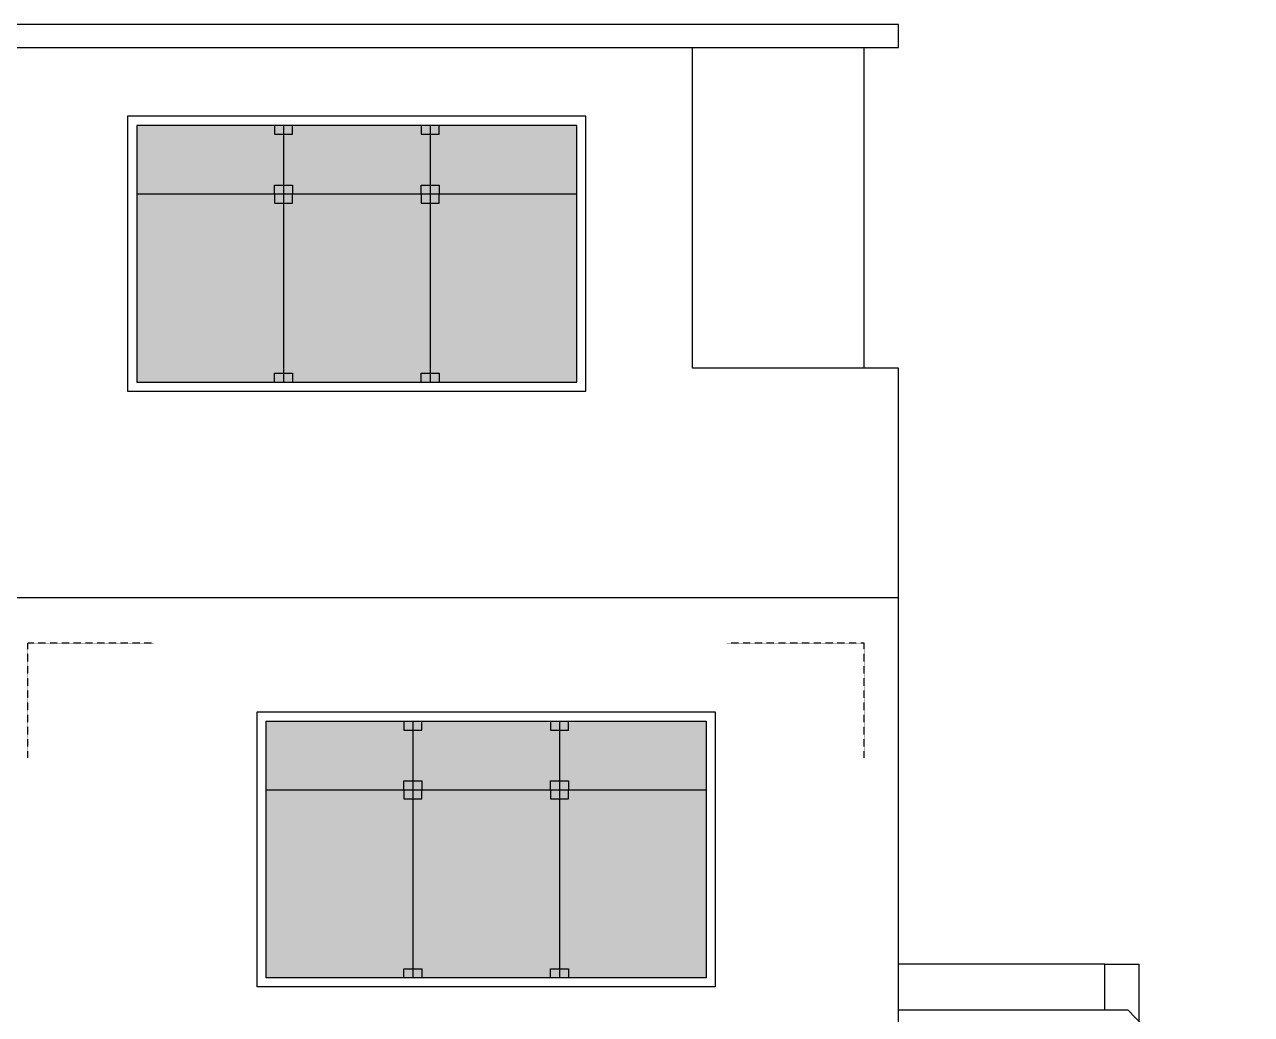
# Model space of a CAD drawing. Header units: millimetres. Extents: x -249630 to 95394, y -188036 to 109963.
# Drawn here: x -92539 to -85845, y -9700 to -4300 of the extents above; entities that cross this region are included whole.
import ezdxf

# ---------------------------------------------------------------- set-up
doc = ezdxf.new("R2010")
doc.units = ezdxf.units.MM
doc.linetypes.add('DASHED2', pattern=[9.525, 6.35, -3.175])
for name, color, linetype in [('04', 4, 'Continuous'), ('05', 5, 'Continuous'), ('Layer1', 2, 'Continuous'), ('Layer11', 30, 'Continuous'), ('Layer2', 8, 'Continuous'), ('Layer3', 3, 'Continuous'), ('Layer8', 8, 'Continuous'), ('SOMBRA', 252, 'Continuous'), ('VEREDA', 1, 'Continuous')]:
    doc.layers.add(name, color=color, linetype=linetype)

msp = doc.modelspace()

# ---------------------------------------------------------------- hatches: boundary and pattern name
at = {"layer": 'SOMBRA'}
h = msp.add_hatch(color=8, dxfattribs=at)
h.set_gradient(color1=(122, 133, 132), one_color=1, tint=1, name='INVCURVED')
h.paths.add_polyline_path([(-91126.211, -4849.524), (-91926.211, -4849.524), (-91926.211, -6249.524), (-91126.211, -6249.524)])
h.paths.add_polyline_path([(-90326.211, -4849.524), (-91126.211, -4849.524), (-91126.211, -6249.524), (-90326.211, -6249.524)])
h.paths.add_polyline_path([(-89526.211, -4849.524), (-90326.211, -4849.524), (-90326.211, -6249.524), (-89526.211, -6249.524)])
h = msp.add_hatch(color=8, dxfattribs=at)
h.set_gradient(color1=(122, 133, 132), one_color=1, tint=1, name='INVCURVED')
h.paths.add_polyline_path([(-90419.961, -8099.524), (-91219.961, -8099.524), (-91219.961, -9499.524), (-90419.961, -9499.524)])
h.paths.add_polyline_path([(-89619.961, -8099.524), (-90419.961, -8099.524), (-90419.961, -9499.524), (-89619.961, -9499.524)])
h.paths.add_polyline_path([(-88819.961, -8099.524), (-89619.961, -8099.524), (-89619.961, -9499.524), (-88819.961, -9499.524)])

# ---------------------------------------------------------------- linework, layer by layer
at = {"layer": '04'}
msp.add_line((-97457.461, -7424.524), (-87769.961, -7424.524), dxfattribs=at)
at = {"layer": '05'}
msp.add_line((-87769.961, -10674.524), (-87769.961, -7424.524), dxfattribs=at)
at = {"layer": 'Layer1'}
for p, q in [((-87769.961, -4299.524), (-97457.461, -4299.524)), ((-87769.961, -4424.524), (-87769.961, -4299.524)), ((-88894.961, -4424.524), (-87769.961, -4424.524)), ((-89476.211, -4799.524), (-91976.211, -4799.524)), ((-91976.211, -4799.524), (-91976.211, -6299.524)), ((-89476.211, -6299.524), (-89476.211, -4799.524)), ((-91976.211, -6299.524), (-89476.211, -6299.524)), ((-91269.961, -8049.524), (-88769.961, -8049.524)), ((-91269.961, -9549.524), (-91269.961, -8049.524)), ((-88769.961, -8049.524), (-88769.961, -9549.524)), ((-88769.961, -9549.524), (-91269.961, -9549.524))]:
    msp.add_line(p, q, dxfattribs=at)
for points in [[(-97457.461, -4424.524), (-88894.961, -4424.524)], [(-92557.461, -4424.524), (-88894.961, -4424.524)], [(-87769.961, -6174.524), (-88894.961, -6174.524), (-88894.961, -4424.524)], [(-87769.961, -7424.524), (-87769.961, -6174.524)]]:
    msp.add_lwpolyline(points, dxfattribs=at)
at = {"layer": 'Layer11'}
for points in [[(-87769.961, -9674.524), (-86519.961, -9674.524)], [(-85844.961, -10449.524), (-85844.961, -10376.524), (-86519.961, -9674.524)]]:
    msp.add_lwpolyline(points, dxfattribs=at)
at = {"layer": 'Layer2'}
msp.add_lwpolyline([(-86644.961, -9424.524), (-87769.961, -9424.524)], dxfattribs=at)
at = {"layer": 'Layer3'}
for p, q in [((-86644.961, -9674.524), (-86644.961, -9424.524)), ((-86457.461, -9739.524), (-86457.461, -9424.524))]:
    msp.add_line(p, q, dxfattribs=at)
msp.add_lwpolyline([(-86644.961, -9424.524), (-86457.461, -9424.524)], dxfattribs=at)
at = {"layer": 'Layer8', "linetype": 'DASHED2', "ltscale": 0.025}
for points in [[(-92519.961, -8299.524), (-92519.961, -7674.524)], [(-91832.461, -7674.524), (-92519.961, -7674.524)], [(-87957.461, -7674.524), (-88707.461, -7674.524)], [(-87957.461, -8299.524), (-87957.461, -7674.524)]]:
    msp.add_lwpolyline(points, dxfattribs=at)
at = {"layer": 'VEREDA'}
for p, q in [((-89526.211, -4849.524), (-91926.211, -4849.524)), ((-91926.211, -4849.524), (-91926.211, -6249.524)), ((-89526.211, -6249.524), (-89526.211, -4849.524)), ((-89526.211, -5224.524), (-91926.211, -5224.524)), ((-91926.211, -6249.524), (-89526.211, -6249.524)), ((-91219.961, -8099.524), (-88819.961, -8099.524)), ((-91219.961, -9499.524), (-91219.961, -8099.524)), ((-88819.961, -8099.524), (-88819.961, -9499.524)), ((-91219.961, -8474.524), (-88819.961, -8474.524)), ((-88819.961, -9499.524), (-91219.961, -9499.524))]:
    msp.add_line(p, q, dxfattribs=at)
for points in [[(-87957.461, -6174.524), (-87957.461, -4424.524), (-87957.461, -4424.524)], [(-91174.961, -4849.524), (-91174.961, -4898.274), (-91077.461, -4898.274), (-91077.461, -4849.524)], [(-91126.211, -4849.524), (-91126.211, -6249.524)], [(-90374.961, -4849.524), (-90374.961, -4898.274), (-90277.461, -4898.274), (-90277.461, -4849.524)], [(-90326.211, -4849.524), (-90326.211, -6249.524)], [(-91174.961, -5224.524), (-91174.961, -5175.774), (-91077.461, -5175.774), (-91077.461, -5224.524)], [(-90374.961, -5224.524), (-90374.961, -5175.774), (-90277.461, -5175.774), (-90277.461, -5224.524)], [(-91174.961, -5224.524), (-91174.961, -5273.274), (-91077.461, -5273.274), (-91077.461, -5224.524)], [(-90374.961, -5224.524), (-90374.961, -5273.274), (-90277.461, -5273.274), (-90277.461, -5224.524)], [(-91174.961, -6249.524), (-91174.961, -6200.774), (-91077.461, -6200.774), (-91077.461, -6249.524)], [(-90374.961, -6249.524), (-90374.961, -6200.774), (-90277.461, -6200.774), (-90277.461, -6249.524)], [(-90468.711, -8099.524), (-90468.711, -8148.274), (-90371.211, -8148.274), (-90371.211, -8099.524)], [(-90419.961, -8099.524), (-90419.961, -9499.524)], [(-89668.711, -8099.524), (-89668.711, -8148.274), (-89571.211, -8148.274), (-89571.211, -8099.524)], [(-89619.961, -8099.524), (-89619.961, -9499.524)], [(-90468.711, -8474.524), (-90468.711, -8425.774), (-90371.211, -8425.774), (-90371.211, -8474.524)], [(-89668.711, -8474.524), (-89668.711, -8425.774), (-89571.211, -8425.774), (-89571.211, -8474.524)], [(-90468.711, -8474.524), (-90468.711, -8523.274), (-90371.211, -8523.274), (-90371.211, -8474.524)], [(-89668.711, -8474.524), (-89668.711, -8523.274), (-89571.211, -8523.274), (-89571.211, -8474.524)], [(-90468.711, -9499.524), (-90468.711, -9450.774), (-90371.211, -9450.774), (-90371.211, -9499.524)], [(-89668.711, -9499.524), (-89668.711, -9450.774), (-89571.211, -9450.774), (-89571.211, -9499.524)]]:
    msp.add_lwpolyline(points, dxfattribs=at)

doc.saveas('drawing.dxf')
